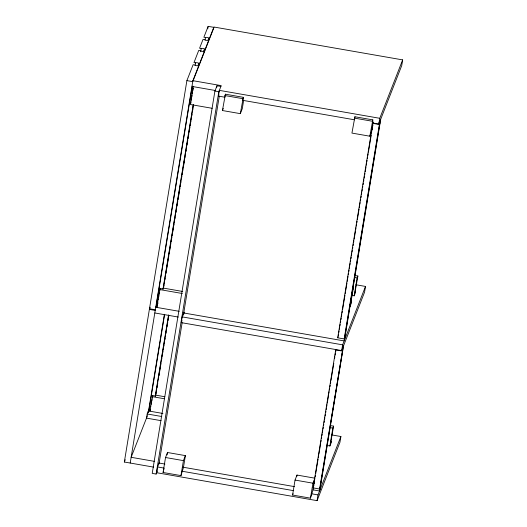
<?xml version="1.0" encoding="UTF-8"?>
<svg xmlns="http://www.w3.org/2000/svg" width="527" height="527" viewBox="0 0 527 527"><rect width="100%" height="100%" fill="white"/><g stroke="black" fill="none" stroke-linecap="round" stroke-linejoin="round"><path stroke-width="0.79" d="M153.653 467.126L124.339 462.021L149.372 309.395L149.971 307.873M155.333 309.784L149.477 308.763L186.887 80.624L193.119 64.722L194.733 64.959A1.653 0.356 9.3 0 0 196.235 65.625A1.653 0.356 9.3 0 0 198 65.572L198.659 63.879L199.634 64.05M195.194 65.276L195.589 62.838A1.653 0.356 9.3 0 1 197.355 62.785A1.653 0.356 9.3 0 1 198.844 63.405L198.264 66.316M130.202 463.042L192.895 80.69L213.929 27.022L402.661 59.894L401.719 65.631L378.827 124.036L372.345 122.91L372.82 119.873L354.921 116.757L351.937 133.087L369.829 136.203L371.792 131.197M156.644 303.282L191.914 88.213L192.744 86.099M157.408 299.85L157.613 298.578M191.736 90.519L191.94 89.241M157.619 299.679L157.83 298.401M182.731 291.484L163.35 288.104L163.001 288.987L160.076 288.473L156.723 307.399L157.283 305.983M157.461 304.408L157.856 302.017M158.64 297.241L158.897 295.647M159.161 294.053L159.424 292.459M159.681 290.864L160.076 288.473M193.257 86.652L190.333 104.498L212.197 108.305M190.761 103.411L191.018 101.816M191.281 100.229L191.538 98.635M191.802 97.04L192.065 95.446M192.322 93.852L192.586 92.258L191.288 92.034M192.849 90.67L193.106 89.076M200.682 51.738L201.215 48.491A1.653 0.356 9.3 0 1 202.974 48.438A1.653 0.356 9.3 0 1 204.469 49.057L204.068 51.494M162.995 289.053L193.238 104.616M163.205 288.98L193.449 104.55M163.792 286.543L164.055 284.923M164.325 283.295L164.589 281.668M164.859 280.048L165.122 278.421M165.386 276.794L165.656 275.173M165.919 273.546L166.189 271.919M166.453 270.298L168.851 255.674M169.121 254.047L169.384 252.42M169.654 250.799L170.32 246.735M170.583 245.108L170.853 243.481M171.117 241.86L171.387 240.233M171.65 238.606L171.914 236.985M172.184 235.358L172.448 233.731M172.718 232.111L173.515 227.236M173.785 225.609L174.048 223.982M174.318 222.361L174.582 220.734M174.845 219.107L175.116 217.486M175.379 215.859L175.649 214.232M175.913 212.612L176.183 210.984M176.446 209.357L176.716 207.737M176.98 206.11L177.25 204.483M177.513 202.862L177.777 201.235M178.047 199.608L179.378 191.485M179.648 189.858L179.911 188.231M180.175 186.611L180.445 184.984M180.708 183.356L180.978 181.736M181.644 177.671L181.907 176.044M182.177 174.424L182.441 172.797M182.711 171.17L182.974 169.549M183.244 167.922L184.575 159.8M184.839 158.172L185.109 156.545M185.372 154.925L185.642 153.298M185.906 151.671L186.176 150.05M186.439 148.423L186.71 146.796M186.973 145.175L187.237 143.548M187.507 141.921L187.77 140.294M188.04 138.673L188.304 137.046M188.574 135.419L188.837 133.799M189.107 132.172L189.904 127.297M190.168 125.67L190.438 124.049M190.702 122.422L190.972 120.795M191.235 119.174L191.505 117.547M191.769 115.92L192.039 114.3M192.704 110.235L192.968 108.608M193.238 106.988L193.501 105.36M205.115 39.966L205.51 37.529A1.653 0.356 9.3 0 1 207.269 37.476A1.653 0.356 9.3 0 1 208.764 38.096L208.633 38.431L209.608 38.603L213.718 28.122M207.757 28.787L208.152 26.35L214.015 27.371M208.317 40.19L208.58 38.57L209.555 38.741L205.313 49.571L204.338 49.4L204.469 49.057M162.935 413.471L148.37 410.935L147.178 413.978L146.493 418.122L161.064 420.658M148.14 412.312L148.37 410.935M148.265 412.694L164.371 314.461M150.524 410.592L148.904 410.309L164.648 314.283M149.839 411.244L152.659 395.566L155.59 396.073L155.933 395.191L164.819 396.739M150.175 410.698L150.439 409.104M151.223 404.328L151.486 402.733M151.743 401.139L152.007 399.545M152.27 397.951L152.659 395.566M155.248 396.087L168.568 314.896M155.465 396.021L168.64 315.64M155.913 394.4L156.183 392.773M156.447 391.153L156.71 389.525M156.98 387.905L157.244 386.278M157.514 384.657L157.777 383.03M158.443 378.972L158.713 377.345M158.976 375.725L160.972 363.544M161.637 359.486L161.908 357.859M162.171 356.239L162.435 354.612M162.705 352.991L162.968 351.364M163.238 349.744L163.502 348.116M163.772 346.496L164.035 344.869M164.299 343.248L164.569 341.621M164.832 340.001L165.103 338.374M165.366 336.753L165.636 335.126M165.9 333.505L166.163 331.878M166.433 330.258L166.697 328.631M166.967 327.01L167.23 325.383M167.494 323.762L167.764 322.135M168.027 320.515L168.297 318.888M168.561 317.267L168.831 315.64M220.892 86.435L216.986 85.756L214.917 91.033L152.217 473.378L156.124 474.063L157.303 471.046M216.716 87.377L216.986 85.756M156.124 474.063L218.824 91.711L221.208 85.624L192.895 80.69M159.45 462.238L157.593 466.975L156.651 472.706L317.07 500.65L339.961 442.245L340.897 436.508L331.99 434.959M355.791 284.745L365.507 286.438L364.565 292.175L341.68 350.58L181.262 322.636L182.204 316.898L184.061 312.162L183.587 315.027M224.891 97.225L218.409 96.092L219.351 90.361L379.769 118.298L402.661 59.894M158.989 463.912L182.151 322.662M183.482 314.547L219.291 96.177M163.074 472.488L165.531 457.508L167.494 452.502L185.385 455.618L183.429 467.568L180.972 475.604L163.074 472.488L163.607 471.131M243.593 100.67L242.288 108.641L240.325 113.648L222.427 110.532L225.418 94.201L243.309 97.317L242.815 100.347M163.851 469.616L164.101 468.108L157.593 466.975M225.042 96.467L225.418 94.201M167.099 454.893L167.494 452.502M180.972 475.604L183.429 460.631L185.385 455.618M240.325 113.648L243.309 97.317M292.577 495.044L295.034 480.071L296.997 475.064L314.896 478.18L312.933 483.187L310.475 498.16L292.577 495.044L293.111 493.694M354.671 118.272L354.921 116.757M296.734 476.652L296.997 475.064M369.829 136.203L372.82 119.873M314.764 478.977L312.933 490.13L310.475 498.16M344.684 337.735L344.203 338.947L337.695 337.814L372.859 123.384L379.368 124.517L379.842 123.298L378.399 123.048M372.055 129.602L372.319 128.008M372.576 126.414L372.839 124.827M313.565 486.671L313.828 485.044M314.099 483.424L314.362 481.803M315.159 476.928L315.429 475.308M315.693 473.687L318.091 459.076M318.354 457.456L318.624 455.829M318.888 454.208L320.62 443.655M320.884 442.034L321.147 440.414M321.417 438.787L321.681 437.166M321.951 435.539L322.214 433.919M322.478 432.298L322.748 430.671M323.011 429.05L323.282 427.423M323.545 425.803L323.809 424.182M324.079 422.555L324.342 420.935M324.612 419.308L324.876 417.687M325.139 416.066L325.409 414.439M325.673 412.819L325.943 411.198M326.206 409.571L326.47 407.951M326.74 406.324L327.003 404.703M327.274 403.083L328.604 394.967M328.868 393.34L329.131 391.719M329.401 390.092L329.665 388.471M329.935 386.851L330.198 385.224M330.469 383.603L330.732 381.976M330.996 380.356L333.795 363.314M334.592 358.446L334.856 356.819M335.126 355.198L335.389 353.577M335.653 351.95L335.923 350.33M338.308 335.785L338.571 334.164M338.841 332.537L339.105 330.91M339.375 329.289L339.638 327.662M339.902 326.042L340.172 324.415M340.435 322.787L340.706 321.167M340.969 319.54L341.239 317.913M341.503 316.292L341.773 314.665M342.036 313.045L342.3 311.417M342.57 309.79L344.968 295.173M345.231 293.546L345.501 291.925M345.765 290.298L346.964 282.992M347.234 281.365L347.497 279.738M347.761 278.118L348.031 276.491M348.294 274.863L348.564 273.243M348.828 271.616L349.098 269.995M349.361 268.368L349.625 266.741M349.895 265.121L350.159 263.493M350.429 261.873L350.692 260.246M350.962 258.619L351.226 256.998M351.496 255.371L351.759 253.75M352.023 252.123L352.293 250.496M352.556 248.876L352.827 247.249M353.09 245.628L353.36 244.001M353.624 242.374L353.887 240.753M354.157 239.126L355.488 231.004M355.758 229.383L356.021 227.756M356.285 226.129L356.555 224.509M356.819 222.881L357.089 221.261M357.352 219.634L359.085 209.074M359.348 207.447L359.618 205.826M359.882 204.199L360.152 202.579M360.415 200.952L360.685 199.325M360.949 197.704L361.219 196.077M361.482 194.456L361.746 192.829M362.016 191.202L362.28 189.582M362.55 187.955L362.813 186.334M363.083 184.707L363.347 183.08M363.617 181.459L363.88 179.832M364.144 178.212L364.414 176.585M364.677 174.957L364.947 173.337M365.211 171.71L366.008 166.835M366.278 165.214L366.542 163.587M366.812 161.967L367.075 160.34M367.345 158.713L367.609 157.092M367.879 155.465L368.142 153.844M368.406 152.217L371.206 135.162M372.003 130.288L372.273 128.66M372.536 127.04L372.806 125.413M373.07 123.786L373.34 122.165M317.07 500.65L318.012 494.912L340.897 436.508M341.68 350.58L342.622 344.842L365.507 286.438M378.827 124.036L379.769 118.298M342.221 351.054L335.712 349.921L313.084 487.89L319.593 489.023L342.695 349.836M344.203 338.947L379.368 124.517M343.215 346.654L319.546 490.993L313.071 489.86M380.369 120.11L344.157 340.916L183.073 312.86M319.869 490.176L343.538 345.844M344.48 340.106L380.685 119.3M351.759 295.397L354.184 295.818L357.115 277.973L357.879 276.01L354.651 275.45M326.661 445.381L329.902 445.947L332.827 428.102L333.598 426.139L330.37 425.579M357.879 276.01L354.921 292.821L355.613 291.062L355.297 292.972L354.184 295.818M333.598 426.139L330.64 442.95L331.331 441.191L331.015 443.102L329.902 445.947M208.152 26.35L203.883 37.246L205.51 37.529M208.58 38.57L207.915 40.263A1.653 0.356 9.3 0 1 206.156 40.316A1.653 0.356 9.3 0 1 204.66 39.696L203.033 39.413L199.588 48.207L201.215 48.491M199.338 64.814L192.744 81.645L186.887 80.624M218.409 96.092L218.942 94.741M222.427 110.532L223.27 108.384M149.477 308.763L150.07 307.248M157.823 298.051L157.27 299.461L158.574 299.685M157.23 303.453L155.748 307.234L179.206 311.319M156.532 306.721L157.922 303.236M124.339 462.021L125.242 459.728M181.262 322.636L182.059 320.607M149.879 406.706L149.563 407.523L149.872 405.606L149.53 406.488L150.834 406.712M148.904 410.309L149.457 408.899M147.435 415.731L131.137 457.304L154.595 461.388M372.319 122.903L372.892 121.441M337.695 337.814L338.176 336.595M319.593 489.023L320.073 487.804M195.589 62.838L193.976 62.608L198.738 50.375L200.359 50.612A1.653 0.356 9.3 0 0 201.861 51.277A1.653 0.356 9.3 0 0 203.62 51.224L204.285 49.531L205.26 49.703L199.687 63.912L198.712 63.747M191.96 86.428L215.411 90.512M214.917 91.033L218.824 91.711M191.914 88.213L193.534 88.49M224.884 95.552L242.782 98.674M354.388 118.114L372.286 121.23M242.716 100.328L354.526 119.8M354.684 277.551L357.115 277.973M159.648 289.56L182.329 293.506M149.372 309.395L155.228 310.416M182.204 316.898L342.622 344.842M154.806 312.966L178.264 317.05M152.237 396.647L164.384 398.761M329.586 427.535L332.827 428.102M147.178 413.978L161.743 416.514M165.531 457.508L183.429 460.631M295.034 480.071L312.933 483.187M159.273 463.075L164.938 464.056M182.75 467.159L294.455 486.619M181.901 471.204L293.704 490.683M311.529 493.786L318.012 494.912M352.813 288.934L349.888 306.78L351.002 303.941L351.318 302.024L350.626 303.783L353.584 286.978L352.813 288.934"/></g></svg>
